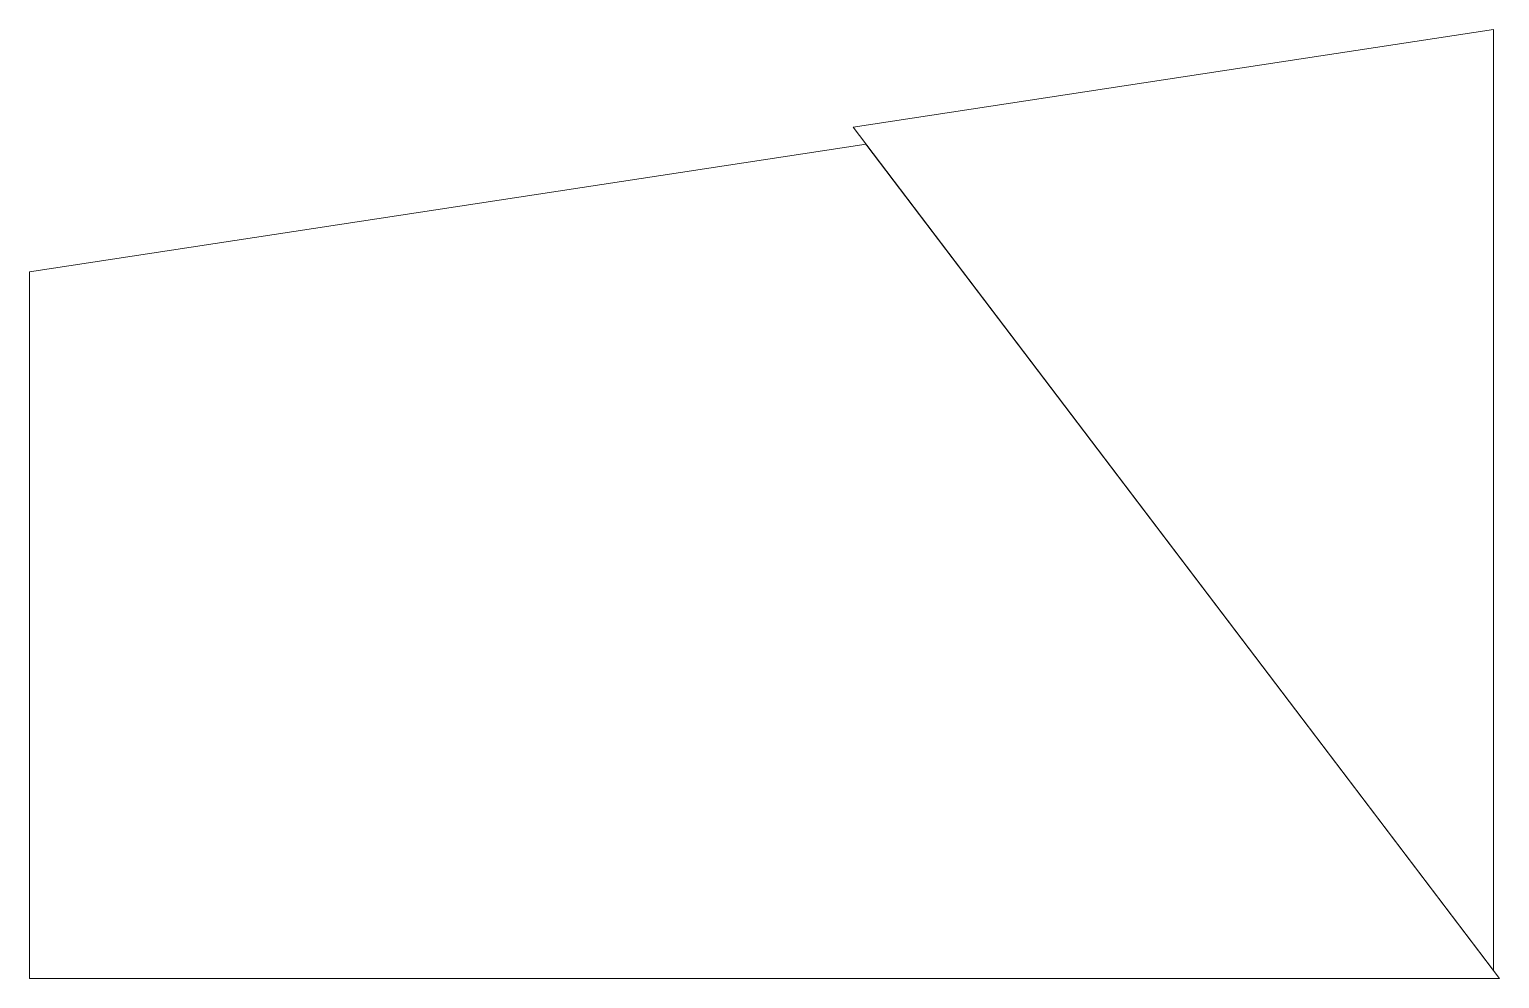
# Model space of a CAD drawing. Header units: millimetres. Extents: x 5 to 435, y -16 to 262.
import ezdxf

# ---------------------------------------------------------------- set-up
doc = ezdxf.new("R2010")
doc.units = ezdxf.units.MM
doc.header["$LTSCALE"] = 50
doc.layers.add('None', color=7, linetype='Continuous', lineweight=5)

# ---------------------------------------------------------------- blocks, each defined once
blk = doc.blocks.new('Group')
at = {"color": 255, "linetype": 'Continuous', "lineweight": 5, "transparency": 33554687}
blk.add_wipeout([(5, -15.5), (435.28, -15.5), (249.87, 228.71), (5, 191.28)], dxfattribs=at).dxf.layer = 'None'
at = {"layer": 'None', "color": 7, "linetype": 'Continuous', "lineweight": 5, "transparency": 33554687, "flags": 128}
blk.add_lwpolyline([(5, -15.5), (435.28, -15.5), (249.87, 228.71), (5, 191.28)], close=True, dxfattribs=at)
blk = doc.blocks.new('Group-1')
at = {"color": 255, "linetype": 'Continuous', "lineweight": 5, "transparency": 33554687}
blk.add_wipeout([(433.5, -13.15), (433.5, 262.27), (246.13, 233.63)], dxfattribs=at).dxf.layer = 'None'
at = {"layer": 'None', "color": 7, "linetype": 'Continuous', "lineweight": 5, "transparency": 33554687, "flags": 128}
blk.add_lwpolyline([(433.5, -13.15), (433.5, 262.27), (246.13, 233.63)], close=True, dxfattribs=at)

msp = doc.modelspace()

# ---------------------------------------------------------------- wipeouts: each hides what was drawn before it
at = {"color": 255, "linetype": 'Continuous', "lineweight": 5, "transparency": 33554687}
msp.add_wipeout([(5, -15.5), (435.28, -15.5), (249.87, 228.71), (5, 191.28)], dxfattribs=at).dxf.layer = 'None'

# ---------------------------------------------------------------- next in the draw order: linework, layer by layer
at = {"layer": 'None', "color": 7, "linetype": 'Continuous', "lineweight": 5, "transparency": 33554687, "flags": 128}
msp.add_lwpolyline([(5, -15.5), (435.28, -15.5), (249.87, 228.71), (5, 191.28)], close=True, dxfattribs=at)

# ---------------------------------------------------------------- next in the draw order: block references
at = {"layer": 'None', "color": 7, "transparency": 33554687}
msp.add_blockref('Group', (0, 0), dxfattribs=at)

# ---------------------------------------------------------------- next in the draw order: wipeouts: each hides what was drawn before it
at = {"color": 255, "linetype": 'Continuous', "lineweight": 5, "transparency": 33554687}
msp.add_wipeout([(433.5, -13.15), (433.5, 262.27), (246.13, 233.63)], dxfattribs=at).dxf.layer = 'None'

# ---------------------------------------------------------------- next in the draw order: linework, layer by layer
at = {"layer": 'None', "color": 7, "linetype": 'Continuous', "lineweight": 5, "transparency": 33554687, "flags": 128}
msp.add_lwpolyline([(433.5, -13.15), (433.5, 262.27), (246.13, 233.63)], close=True, dxfattribs=at)

# ---------------------------------------------------------------- next in the draw order: block references
at = {"layer": 'None', "color": 7, "transparency": 33554687}
msp.add_blockref('Group-1', (0, 0), dxfattribs=at)

doc.saveas('drawing.dxf')
